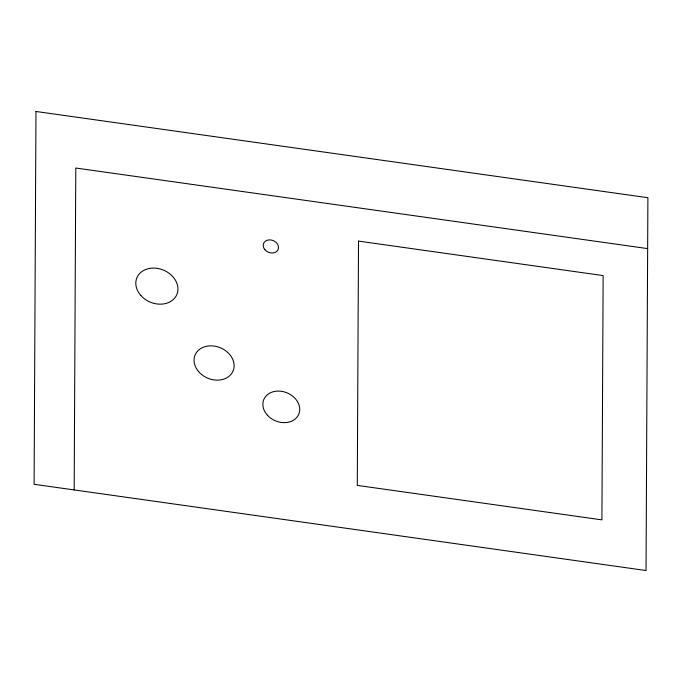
<?xml version="1.0" encoding="UTF-8"?>
<svg xmlns="http://www.w3.org/2000/svg" width="682" height="682" viewBox="0 0 682 682"><rect width="100%" height="100%" fill="white"/><g stroke="black" fill="none" stroke-linecap="round" stroke-linejoin="round"><path stroke-width="1.02" d="M74.176 489.932L75.787 168.019L647.644 248.606M35.967 111.473L34.1 484.288L646.033 570.527L647.9 197.712L35.967 111.473M358.51 241.104L357.283 485.396L601.916 519.872L603.144 275.588L358.51 241.104M198.598 371.588A20.596 16.453 22.9 0 0 232.826 371.537A20.596 16.453 22.9 0 0 210.84 345.842A20.596 16.453 22.9 0 0 198.598 371.588M267.378 415.168A18.968 15.149 22.9 0 0 298.733 414.332A18.968 15.149 22.9 0 0 277.787 391.084A18.968 15.149 22.9 0 0 267.378 415.168M140.893 295.545A21.679 17.314 22.9 0 0 176.766 294.743A21.679 17.314 22.9 0 0 152.964 268.086A21.679 17.314 22.9 0 0 140.893 295.545M264.923 249.731A7.894 6.309 22.9 0 0 278.043 249.714A7.894 6.309 22.9 0 0 269.62 239.868A7.894 6.309 22.9 0 0 264.923 249.731"/></g></svg>
